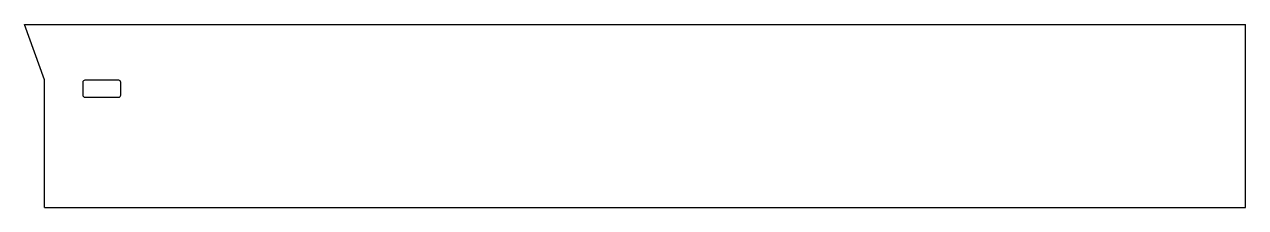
# Model space of a CAD drawing. Header units: inches. Extents: x 2 to 20, y 2 to 4.7.
import ezdxf

# ---------------------------------------------------------------- set-up
doc = ezdxf.new("R2010")
doc.units = ezdxf.units.IN
doc.header["$MEASUREMENT"] = 0
doc.layers.get('0').update_dxf_attribs({"linetype": 'CONTINUOUS'})

msp = doc.modelspace()

# ---------------------------------------------------------------- linework, layer by layer
for p, q in [((2, 4.697), (20.049, 4.697)), ((2.297, 3.88), (2, 4.697)), ((20.049, 2), (20.049, 4.697)), ((2.299, 2), (2.299, 3.87)), ((2.862, 3.844), (2.862, 3.656)), ((3.393, 3.875), (2.893, 3.875)), ((3.424, 3.656), (3.424, 3.844)), ((2.893, 3.625), (3.393, 3.625)), ((2.299, 2), (20.049, 2))]:
    msp.add_line(p, q)
for centre, start, end in [((2.268, 3.87), 0, 20), ((2.893, 3.844), 90, 180), ((3.393, 3.844), 0, 90), ((2.893, 3.656), 180, 270), ((3.393, 3.656), 270, 360)]:
    msp.add_arc(centre, 0.031, start, end)

doc.saveas('drawing.dxf')
